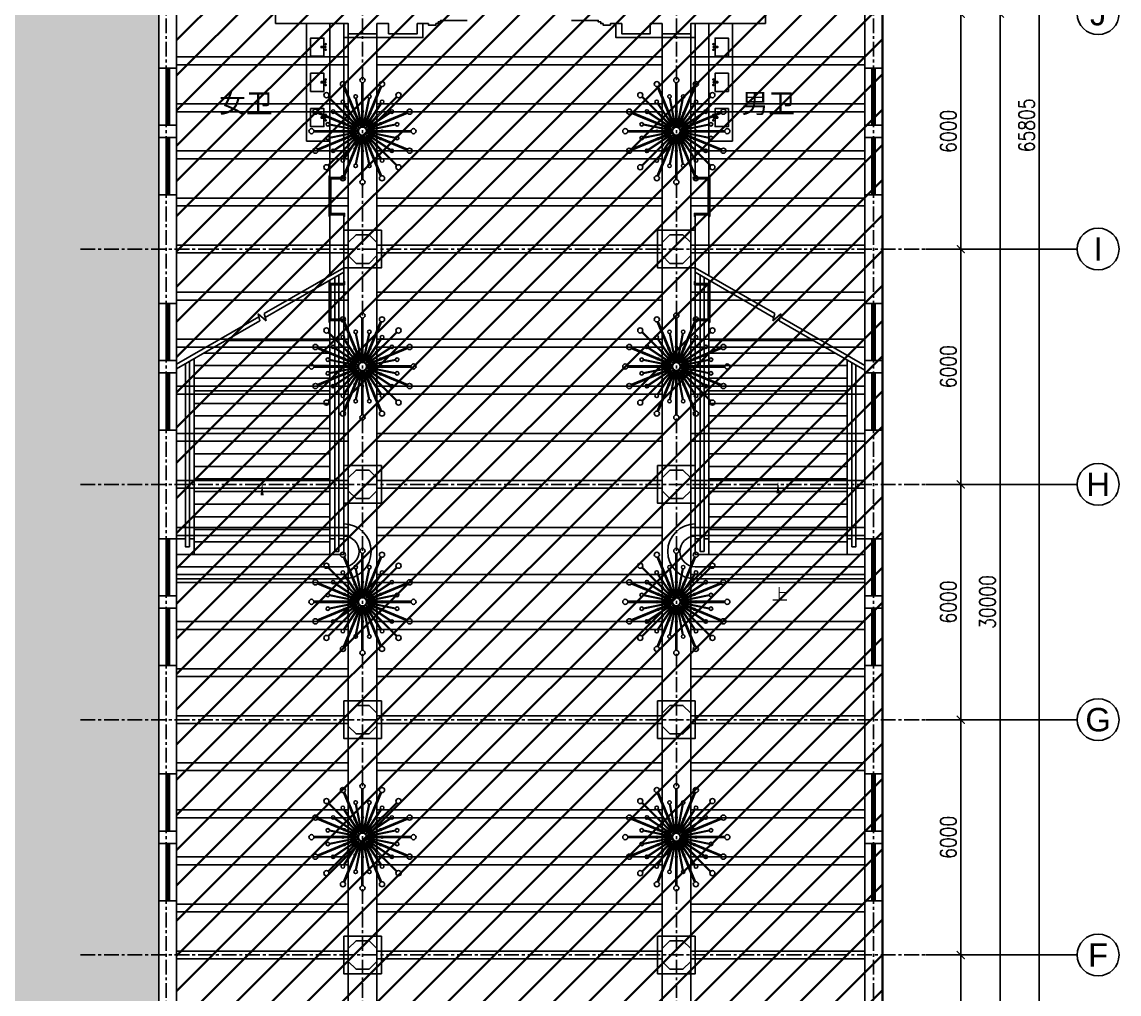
# Model space of a CAD drawing. Header units: millimetres. Extents: x -6033 to 120673, y -4970 to 90533.
# Drawn here: x 92708 to 120673, y 29224 to 54010 of the extents above; entities that cross this region are included whole.
import ezdxf
from ezdxf.enums import TextEntityAlignment as Align

# ---------------------------------------------------------------- set-up
doc = ezdxf.new("R2010")
doc.units = ezdxf.units.MM
doc.linetypes.add('I-AR$0$CENTER', pattern=[2, 1.25, -0.25, 0.25, -0.25])
doc.layers.get('DefPoints').update_dxf_attribs({"color": 250})
for name, color, linetype in [('I-AR$0$0-建-楼梯', 1, 'Continuous'), ('I-AR$0$0-建-轴号', 1, 'Continuous'), ('I-AR$0$1-窗', 2, 'Continuous'), ('I-AR$0$3-地面', 8, 'Continuous'), ('I-AR$0$9-填充', 8, 'Continuous'), ('I-AR$0$A-stairs', 2, 'Continuous'), ('I-AR$0$AXIS_TEXT', 7, 'Continuous'), ('I-AR$0$D-BASE-INTWALL', 1, 'Continuous'), ('I-AR$0$D-BASE-WALL', 4, 'Continuous'), ('I-AR$0$GZET_DIM_1-200_平面尺寸标注', 1, 'Continuous'), ('I-AR$0$I—平面—门', 1, 'Continuous'), ('I-CEILING$0$0-LIGHT-RC', 1, 'Continuous'), ('I-CEILING$0$2-天花', 5, 'Continuous'), ('I-CEILING$0$I-RCP-AIR', 64, 'Continuous'), ('I-CEILING$0$I-RCP-COVER', 10, 'Continuous'), ('天花', 7, 'Continuous')]:
    doc.layers.add(name, color=color, linetype=linetype)
doc.layers.add('I-AR$0$GZET_COL_GRID_1-200_轴线', color=8, linetype='I-AR$0$CENTER', lineweight=25)
doc.layers.add('I-AR$0$I-SCOPE', color=252, linetype='Continuous', lineweight=35)
doc.styles.add('I-AR$0$GZET-DIMT', font='romans.shx', dxfattribs={"width": 0.8})
doc.styles.add('I-AR$0$GZET-HT', font='arial.ttf', dxfattribs={"width": 0.8})
doc.styles.add('I-AR$0$MtXpl_', font='SimSun.ttf')
doc.styles.add('I-AR$0$XD2008', font='simhei.ttf', dxfattribs={"width": 0.7})
doc.styles.add('I-CEILING$0$黑体', font='simhei.ttf', dxfattribs={"height": 600})
doc.dimstyles.new('I-AR$0$GZET_200', dxfattribs={"dimscale": 200, "dimtxt": 2, "dimasz": 1, "dimexe": 1, "dimexo": 1.5, "dimgap": 0.6, "dimtad": 1, "dimdec": 0, "dimrnd": 0.005, "dimzin": 0, "dimdsep": 46, "dimtxsty": 'I-AR$0$GZET-DIMT', "dimblk": 'I-AR$0$_ArchTick', "dimcen": 0.125, "dimclrd": 1, "dimclre": 1, "dimclrt": 2, "dimadec": 0, "dimazin": 0, "dimtfac": 1, "dimtdec": 0, "dimtix": 1, "dimtmove": 2, "dimatfit": 3, "dimldrblk": 'I-AR$0$_Dot', "dimfxl": 1, "dimtvp": 1, "dimtolj": 1, "dimtzin": 0, "dimarcsym": 0})

# ---------------------------------------------------------------- blocks, each defined once
blk = doc.blocks.new('*U461')
for points in [[(-1124.999999999991, 470.0000000001583), (-1169.999999999991, 470.0000000001564), (-1169.999999999993, 490.0000000001564), (-1094.999999999993, 490.0000000001764), (-1094.999999999989, 449.9999999999291), (-1089.999999999989, 449.9999999999291), (-1089.999999999964, 100.0000000001546), (-1169.999999999964, 100.0000000001492), (-1169.999999999966, 120.0000000001492), (-1124.999999999966, 120.0000000001583), (-1124.999999999991, 470.0000000001583)], [(-174.9999999999943, 470.0000000001785), (-129.9999999999943, 470.0000000001767), (-129.9999999999943, 490.0000000001767), (-204.9999999999943, 490.0000000001967), (-204.999999999998, 449.9999999999493), (-209.999999999998, 449.9999999999493), (-210.0000000000637, 100.0000000001749), (-130.0000000000637, 100.0000000001694), (-130.0000000000618, 120.0000000001694), (-175.0000000000618, 120.0000000001785), (-174.9999999999943, 470.0000000001785)]]:
    blk.add_lwpolyline(points)
at = {"color": 1}
blk.add_lwpolyline([(-1094.999999999989, 449.9999999999836), (-204.999999999998, 449.9999999999493), (-204.9999999999925, 489.9999999999493), (-1094.999999999985, 489.9999999999836)], close=True, dxfattribs=at)
blk = doc.blocks.new('I-AR$0$chuanghu1')
for p, q in [((0, 3230), (450, 3230)), ((0, 1770), (450, 1770)), ((0, 1460), (450, 1460)), ((0, 0), (450, 0))]:
    blk.add_line(p, q)
at = {"layer": 'I-AR$0$1-窗'}
for p, q in [((185, 3230), (185, 1770)), ((225, 3230), (225, 1770)), ((265, 3230), (265, 1770)), ((185, 1460), (185, 0)), ((225, 1460), (225, 0)), ((265, 1460), (265, 0))]:
    blk.add_line(p, q, dxfattribs=at)
blk = doc.blocks.new('I-AR$0$A$C2F164602')
at = {"color": 8}
for p, q in [((-76.14936958948965, 403.1802192552714), (-91.67256958945654, 403.1802192552714)), ((-73.32696958948509, 421.8080592553597), (-73.32696958948509, 406.0026192553341)), ((-73.32696958948509, 384.552379255183), (-73.32696958948509, 400.3578192552086)), ((-55.26360958948499, 403.1802192552714), (-70.50456958948052, 403.1802192552714)), ((50.736118103232, 403.1802192552714), (65.97707810322754, 403.1802192552714)), ((68.7994781032321, 421.8080592553597), (68.7994781032321, 406.0026192553341)), ((68.7994781032321, 384.552379255183), (68.7994781032321, 400.3578192552086)), ((71.62187810323667, 403.1802192552714), (87.14507810320356, 403.1802192552714))]:
    blk.add_line(p, q, dxfattribs=at)
at = {"linetype": 'Continuous'}
for points in [[(-17.82564422796713, 360), (-230, 360), (-230, 20), (230, 20), (230, 360), (13.29815274168504, 360)], [(-17.82564422796713, 397.6328029697761), (-17.82564422796713, 289.261515305494), (13.29815274168504, 289.261515305494), (13.29815274168504, 397.6328029697761)], [(8.271588118048385, 409.345152304857), (-12.79907960430137, 409.345152304857)]]:
    blk.add_lwpolyline(points, dxfattribs=at)
at = {"color": 8, "ltscale": 1000, "const_width": 0.3135999999999999}
blk.add_lwpolyline([(-73.32696958948509, 403.3370192552684, -0.9999999999999999), (-73.32696958948509, 403.0234192552743, -1)], format="xyb", close=True, dxfattribs=at)
at = {"color": 8, "const_width": 0.3135999999999999}
blk.add_lwpolyline([(68.7994781032321, 403.3370192552684, 0.9999999999999999), (68.7994781032321, 403.0234192552743, 1)], format="xyb", close=True, dxfattribs=at)
at = {"color": 8, "linetype": 'Continuous'}
for centre in [(-73.32696958951419, 403.1802192552714), (68.79947810326121, 403.1802192552714)]:
    blk.add_circle(centre, 14.112, dxfattribs=at)
at = {"color": 8}
for centre in [(-73.14133348900941, 403.3101392553654), (68.61384200275643, 403.3101392553654)]:
    blk.add_circle(centre, 11.37806756931282, dxfattribs=at)
at = {"linetype": 'Continuous'}
for centre, start, end in [((-33.82425710352254, 411.4336892237188), 319.2179535401737, 354.3271313287111), ((29.29676561726956, 411.4336892237188), 185.6728686712889, 220.7820464598263)]:
    blk.add_arc(centre, 21.12865531300459, start, end, dxfattribs=at)
blk = doc.blocks.new('I-AR$0$_ArchTick')
at = {"color": 2, "linetype": 'ByBlock', "const_width": 0.15}
blk.add_lwpolyline([(-0.5, -0.5), (0.5, 0.5)], dxfattribs=at)
blk = doc.blocks.new('*D392')
at = {"layer": 'DefPoints', "color": 0, "transparency": 16777216}
for p in [(115441.1066656661, 30220.00000000001), (116640.0000000005, 30220.00000000001), (115441.1066656661, 24220.00000000001)]:
    blk.add_point(p, dxfattribs=at)
at = {"layer": 'I-AR$0$GZET_DIM_1-200_平面尺寸标注', "color": 1, "lineweight": -2, "transparency": 16777216}
for p, q in [((115741.1066656661, 30220.00000000001), (116840.0000000005, 30220.00000000001)), ((116640.0000000005, 24220.00000000001), (116640.0000000005, 30220.00000000001)), ((115741.1066656661, 24220.00000000001), (116840.0000000005, 24220.00000000001))]:
    blk.add_line(p, q, dxfattribs=at)
at = {"layer": 'I-AR$0$GZET_DIM_1-200_平面尺寸标注', "color": 1, "lineweight": -2, "transparency": 16777216, "xscale": 200, "yscale": 200, "zscale": 200}
for p, rotation in [((116640.0000000005, 30220.00000000001), 90), ((116640.0000000005, 24220.00000000001), 270)]:
    blk.add_blockref('I-AR$0$_ArchTick', p, dxfattribs=dict(at, rotation=rotation))
at = {"layer": 'I-AR$0$GZET_DIM_1-200_平面尺寸标注', "color": 2, "transparency": 16777216, "insert": (116320.0000000005, 27219.99999999997), "char_height": 400, "attachment_point": 5, "rotation": 90, "style": 'I-AR$0$GZET-DIMT'}
blk.add_mtext('\\A1;6000', dxfattribs=at)
blk = doc.blocks.new('I-AR$0$_Dot')
at = {"color": 0, "linetype": 'ByBlock', "lineweight": -2}
blk.add_line((-0.5, 0), (-1, 0), dxfattribs=at)
at = {"color": 0, "linetype": 'ByBlock', "const_width": 0.5}
blk.add_lwpolyline([(-0.25, 0, 1), (0.25, 0, 1)], format="xyb", close=True, dxfattribs=at)
blk = doc.blocks.new('*D393')
at = {"layer": 'DefPoints', "color": 0, "transparency": 16777216}
for p in [(115441.1066656661, 36220), (116640.0000000005, 36220), (115441.1066656661, 30220.00000000001)]:
    blk.add_point(p, dxfattribs=at)
at = {"layer": 'I-AR$0$GZET_DIM_1-200_平面尺寸标注', "color": 1, "lineweight": -2, "transparency": 16777216}
for p, q in [((115741.1066656661, 36220), (116840.0000000005, 36220)), ((116640.0000000005, 30220.00000000001), (116640.0000000005, 36220)), ((115741.1066656661, 30220.00000000001), (116840.0000000005, 30220.00000000001))]:
    blk.add_line(p, q, dxfattribs=at)
at = {"layer": 'I-AR$0$GZET_DIM_1-200_平面尺寸标注', "color": 1, "lineweight": -2, "transparency": 16777216, "xscale": 200, "yscale": 200, "zscale": 200}
for p, rotation in [((116640.0000000005, 36220), 90), ((116640.0000000005, 30220.00000000001), 270)]:
    blk.add_blockref('I-AR$0$_ArchTick', p, dxfattribs=dict(at, rotation=rotation))
at = {"layer": 'I-AR$0$GZET_DIM_1-200_平面尺寸标注', "color": 2, "transparency": 16777216, "insert": (116320.0000000005, 33219.99999999996), "char_height": 400, "attachment_point": 5, "rotation": 90, "style": 'I-AR$0$GZET-DIMT'}
blk.add_mtext('\\A1;6000', dxfattribs=at)
blk = doc.blocks.new('*D394')
at = {"layer": 'DefPoints', "color": 0, "transparency": 16777216}
for p in [(115441.1066656661, 42220), (116640.0000000005, 42220), (115441.1066656661, 36220)]:
    blk.add_point(p, dxfattribs=at)
at = {"layer": 'I-AR$0$GZET_DIM_1-200_平面尺寸标注', "color": 1, "lineweight": -2, "transparency": 16777216}
for p, q in [((115741.1066656661, 42220), (116840.0000000005, 42220)), ((116640.0000000005, 36220), (116640.0000000005, 42220)), ((115741.1066656661, 36220), (116840.0000000005, 36220))]:
    blk.add_line(p, q, dxfattribs=at)
at = {"layer": 'I-AR$0$GZET_DIM_1-200_平面尺寸标注', "color": 1, "lineweight": -2, "transparency": 16777216, "xscale": 200, "yscale": 200, "zscale": 200}
for p, rotation in [((116640.0000000005, 42220), 90), ((116640.0000000005, 36220), 270)]:
    blk.add_blockref('I-AR$0$_ArchTick', p, dxfattribs=dict(at, rotation=rotation))
at = {"layer": 'I-AR$0$GZET_DIM_1-200_平面尺寸标注', "color": 2, "transparency": 16777216, "insert": (116320.0000000005, 39219.99999999996), "char_height": 400, "attachment_point": 5, "rotation": 90, "style": 'I-AR$0$GZET-DIMT'}
blk.add_mtext('\\A1;6000', dxfattribs=at)
blk = doc.blocks.new('*D395')
at = {"layer": 'DefPoints', "color": 0, "transparency": 16777216}
for p in [(115441.1066656661, 48220), (116640.0000000005, 48220), (115441.1066656661, 42220)]:
    blk.add_point(p, dxfattribs=at)
at = {"layer": 'I-AR$0$GZET_DIM_1-200_平面尺寸标注', "color": 1, "lineweight": -2, "transparency": 16777216}
for p, q in [((115741.1066656661, 48220), (116840.0000000005, 48220)), ((116640.0000000005, 42220), (116640.0000000005, 48220)), ((115741.1066656661, 42220), (116840.0000000005, 42220))]:
    blk.add_line(p, q, dxfattribs=at)
at = {"layer": 'I-AR$0$GZET_DIM_1-200_平面尺寸标注', "color": 1, "lineweight": -2, "transparency": 16777216, "xscale": 200, "yscale": 200, "zscale": 200}
for p, rotation in [((116640.0000000005, 48220), 90), ((116640.0000000005, 42220), 270)]:
    blk.add_blockref('I-AR$0$_ArchTick', p, dxfattribs=dict(at, rotation=rotation))
at = {"layer": 'I-AR$0$GZET_DIM_1-200_平面尺寸标注', "color": 2, "transparency": 16777216, "insert": (116320.0000000005, 45219.99999999996), "char_height": 400, "attachment_point": 5, "rotation": 90, "style": 'I-AR$0$GZET-DIMT'}
blk.add_mtext('\\A1;6000', dxfattribs=at)
blk = doc.blocks.new('*D396')
at = {"layer": 'DefPoints', "color": 0, "transparency": 16777216}
for p in [(115441.1066656661, 54220.00000000001), (116640.0000000005, 54220.00000000001), (115441.1066656661, 48220)]:
    blk.add_point(p, dxfattribs=at)
at = {"layer": 'I-AR$0$GZET_DIM_1-200_平面尺寸标注', "color": 1, "lineweight": -2, "transparency": 16777216}
for p, q in [((115741.1066656661, 54220.00000000001), (116840.0000000005, 54220.00000000001)), ((116640.0000000005, 48220), (116640.0000000005, 54220.00000000001)), ((115741.1066656661, 48220), (116840.0000000005, 48220))]:
    blk.add_line(p, q, dxfattribs=at)
at = {"layer": 'I-AR$0$GZET_DIM_1-200_平面尺寸标注', "color": 1, "lineweight": -2, "transparency": 16777216, "xscale": 200, "yscale": 200, "zscale": 200}
for p, rotation in [((116640.0000000005, 54220.00000000001), 90), ((116640.0000000005, 48220), 270)]:
    blk.add_blockref('I-AR$0$_ArchTick', p, dxfattribs=dict(at, rotation=rotation))
at = {"layer": 'I-AR$0$GZET_DIM_1-200_平面尺寸标注', "color": 2, "transparency": 16777216, "insert": (116320.0000000005, 51219.99999999996), "char_height": 400, "attachment_point": 5, "rotation": 90, "style": 'I-AR$0$GZET-DIMT'}
blk.add_mtext('\\A1;6000', dxfattribs=at)
blk = doc.blocks.new('*D417')
at = {"layer": 'DefPoints', "color": 0, "transparency": 16777216}
for p in [(115580.8677150154, 54220.00000000001), (117640.0000000007, 54220.00000000001), (115441.1066656661, 24220.00000000001)]:
    blk.add_point(p, dxfattribs=at)
at = {"layer": 'I-AR$0$GZET_DIM_1-200_平面尺寸标注', "color": 1, "lineweight": -2, "transparency": 16777216}
for p, q in [((115880.8677150154, 54220.00000000001), (117840.0000000007, 54220.00000000001)), ((117640.0000000008, 24220.00000000001), (117640.0000000007, 54220.00000000001)), ((115741.1066656661, 24220.00000000001), (117840.0000000008, 24220.00000000001))]:
    blk.add_line(p, q, dxfattribs=at)
at = {"layer": 'I-AR$0$GZET_DIM_1-200_平面尺寸标注', "color": 1, "lineweight": -2, "transparency": 16777216, "xscale": 200, "yscale": 200, "zscale": 200}
for p, rotation in [((117640.0000000007, 54220.00000000001), 90), ((117640.0000000008, 24220.00000000001), 270)]:
    blk.add_blockref('I-AR$0$_ArchTick', p, dxfattribs=dict(at, rotation=rotation))
at = {"layer": 'I-AR$0$GZET_DIM_1-200_平面尺寸标注', "color": 2, "transparency": 16777216, "insert": (117320.0000000007, 39219.99999999996), "char_height": 400, "attachment_point": 5, "rotation": 90, "style": 'I-AR$0$GZET-DIMT'}
blk.add_mtext('\\A1;30000', dxfattribs=at)
blk = doc.blocks.new('*D421')
at = {"layer": 'DefPoints', "color": 0, "transparency": 16777216}
for p in [(115718.0144400984, 84275.00000000003), (115559.0685209097, 18470.00000000001), (118640.0000000006, 18470.00000000001)]:
    blk.add_point(p, dxfattribs=at)
at = {"layer": 'I-AR$0$GZET_DIM_1-200_平面尺寸标注', "color": 1, "lineweight": -2, "transparency": 16777216}
for p, q in [((116018.0144400984, 84275.00000000003), (118840.0000000006, 84275.00000000003)), ((118640.0000000006, 84275.00000000003), (118640.0000000006, 18470.00000000001)), ((115859.0685209097, 18470.00000000001), (118840.0000000006, 18470.00000000001))]:
    blk.add_line(p, q, dxfattribs=at)
at = {"layer": 'I-AR$0$GZET_DIM_1-200_平面尺寸标注', "color": 1, "lineweight": -2, "transparency": 16777216, "xscale": 200, "yscale": 200, "zscale": 200}
for p, rotation in [((118640.0000000006, 84275.00000000003), 90), ((118640.0000000006, 18470.00000000001), 270)]:
    blk.add_blockref('I-AR$0$_ArchTick', p, dxfattribs=dict(at, rotation=rotation))
at = {"layer": 'I-AR$0$GZET_DIM_1-200_平面尺寸标注', "color": 2, "transparency": 16777216, "insert": (118320.0000000006, 51372.49999999998), "char_height": 400, "attachment_point": 5, "rotation": 90, "style": 'I-AR$0$GZET-DIMT'}
blk.add_mtext('\\A1;65805', dxfattribs=at)
blk = doc.blocks.new('I-AR$0$_AXISO')
blk.add_circle((0, 0), 0.5)
at = {"layer": 'I-AR$0$AXIS_TEXT', "style": 'I-AR$0$GZET-HT'}
blk.add_attdef('A', text='', height=0.56, dxfattribs=at).set_placement((0, 0), align=Align.MIDDLE_CENTER)
blk = doc.blocks.new('I-CEILING$0$CTD1')
at = {"layer": 'I-CEILING$0$0-LIGHT-RC'}
for p, q in [((-9.99999999999909, 199.7498435543816), (-10, 951.0102051443359)), ((10, 199.7498435543816), (10, 951.0102051443355))]:
    blk.add_line(p, q, dxfattribs=at)
blk.add_circle((9.094947017729282e-13, 999.9999999999995), 50, dxfattribs=at)
blk = doc.blocks.new('*U722')
at = {"layer": 'I-CEILING$0$2-天花'}
blk.add_blockref('I-CEILING$0$CTD1', (0, -624.8749217771906), dxfattribs=at)
blk = doc.blocks.new('*U723')
at = {"layer": 'I-CEILING$0$0-LIGHT-RC', "color": 0, "linetype": 'ByBlock', "lineweight": -2, "transparency": 16777216}
blk.add_blockref('*U722', (9734.293694229797, 4570.307994262384), dxfattribs=at)
for p, rotation in [((9495.164414365234, 4522.742223094731), 22.5), ((9973.42297409436, 4522.742223094731), 337.5000000000001), ((9292.440399647732, 4387.286367067259), 45), ((10176.14698881186, 4387.286367067259), 315), ((9156.98454362026, 4184.562352349756), 67.5), ((10311.60284483933, 4184.562352349756), 292.5000000000001), ((9109.418772452605, 3945.433072485194), 90), ((9156.98454362026, 3706.303792620632), 112.5), ((10311.60284483933, 3706.303792620631), 247.5), ((10359.16861600699, 3945.433072485194), 270), ((9292.440399647732, 3503.579777903129), 135), ((9495.164414365234, 3368.123921875656), 157.5), ((9734.293694229797, 3320.558150708003), 180), ((9973.42297409436, 3368.123921875656), 202.5), ((10176.14698881186, 3503.579777903129), 225)]:
    blk.add_blockref('*U722', p, dxfattribs=dict(at, rotation=rotation))
blk = doc.blocks.new('I-CEILING$0$1米吊灯')
at = {"layer": 'I-CEILING$0$0-LIGHT-RC'}
blk.add_circle((0, 0), 200, dxfattribs=at)
blk.add_blockref('*U723', (-9734.293694229797, -3945.433072485194), dxfattribs=at)
blk = doc.blocks.new('I-CEILING$0$dadadadadiaod')
at = {"layer": 'I-CEILING$0$0-LIGHT-RC'}
for p, xscale, yscale, zscale, rotation in [((-5.000000000014552, 0), -1.299999999999992, 1.299999999999992, 1.299999999999992, 180), ((-5.000000000014552, 1.455191522836685e-11), -0.9000000000000156, 0.9000000000000156, 0.9000000000000156, 191.2500000000013), ((-5.000000000014552, 0), -0.4999999999999892, 0.4999999999999892, 0.4999999999999892, 225.000000000003)]:
    blk.add_blockref('I-CEILING$0$1米吊灯', p, dxfattribs=dict(at, xscale=xscale, yscale=yscale, zscale=zscale, rotation=rotation))
blk = doc.blocks.new('I-CEILING$0$K_1229142899')
at = {"layer": 'I-CEILING$0$I-RCP-COVER', "color": 8}
for p, q in [((43930, -30810.00000000003), (43930, -59700.00000000003)), ((44660, -30810.00000000003), (44660, -59700.00000000003)), ((51930, -30810.00000000003), (51930, -59700.00000000003)), ((52660, -30810.00000000003), (52660, -59700.00000000003)), ((39555, -31400), (43930.00000000006, -31400)), ((39555, -31600), (43930.00000000006, -31600)), ((44660, -31400.00000000006), (51930, -31400.00000000006)), ((44660, -31600.00000000006), (51930, -31600.00000000006)), ((52660, -31400), (57095, -31400)), ((52660, -31600), (57095, -31600)), ((39555, -32600), (43930.00000000006, -32600)), ((44660, -32600.00000000006), (51930, -32600.00000000006)), ((52660, -32600.00000000003), (57095, -32600)), ((39555, -32800), (43930.00000000006, -32800)), ((44660, -32800.00000000006), (51930, -32800.00000000006)), ((52660, -32800.00000000003), (57095, -32800)), ((39555, -33800), (43930.00000000006, -33800)), ((44660, -33800.00000000003), (51930, -33800.00000000006)), ((52660, -33800.00000000003), (57095, -33800)), ((39555, -34000), (43930.00000000006, -34000)), ((44660, -34000.00000000003), (51930, -34000.00000000006)), ((52660, -34000.00000000003), (57095, -34000)), ((39555, -35000.00000000003), (43930.00000000006, -35000.00000000003)), ((39555, -35200.00000000003), (43930.00000000006, -35200.00000000003)), ((44660, -35000.00000000003), (51930, -35000.00000000006)), ((44660, -35200.00000000003), (51930, -35200.00000000006)), ((52660, -35000.00000000003), (57095, -35000.00000000003)), ((52660, -35200.00000000003), (57095, -35200.00000000003)), ((39555, -36200.00000000003), (43930.00000000006, -36200.00000000003)), ((44660, -36200.00000000003), (51930, -36200.00000000006)), ((52660, -36200.00000000003), (57095, -36200.00000000003)), ((39555, -36400.00000000003), (43930.00000000006, -36400.00000000003)), ((44660, -36400.00000000003), (51930, -36400.00000000006)), ((52660, -36400.00000000003), (57095, -36400.00000000003)), ((39555, -37400.00000000003), (43930.00000000006, -37400.00000000003)), ((44660, -37400.00000000003), (51930, -37400.00000000006)), ((52660, -37400.00000000003), (57095, -37400.00000000003)), ((39555, -37600.00000000003), (43930.00000000006, -37600.00000000003)), ((44660, -37600.00000000003), (51930, -37600.00000000006)), ((52660, -37600.00000000003), (57095, -37600.00000000003)), ((39555, -38600.00000000003), (43930.00000000006, -38600.00000000003)), ((39555, -38800.00000000003), (43930.00000000006, -38800.00000000003)), ((44660, -38600.00000000006), (51930, -38600.00000000006)), ((44660, -38800.00000000006), (51930, -38800.00000000006)), ((52660, -38600.00000000006), (57095, -38600.00000000003)), ((52660, -38800.00000000006), (57095, -38800.00000000003)), ((39555, -39800.00000000006), (43930.00000000006, -39800.00000000006)), ((44660, -39800.00000000006), (51930, -39800.00000000006)), ((52660, -39800.00000000006), (57095, -39800.00000000006)), ((39555, -40000.00000000006), (43930.00000000006, -40000.00000000006)), ((44660, -40000.00000000006), (51930, -40000.00000000006)), ((52660, -40000.00000000006), (57095, -40000.00000000006)), ((39555, -41000.00000000006), (43930.00000000006, -41000.00000000006)), ((44660, -41000.00000000006), (51930, -41000.00000000006)), ((52660, -41000.00000000006), (57095, -41000.00000000006)), ((39555, -41200.00000000006), (43930.00000000006, -41200.00000000006)), ((44660, -41200.00000000006), (51930, -41200.00000000006)), ((52660, -41200.00000000006), (57095, -41200.00000000006)), ((39555, -42200.00000000003), (43930.00000000006, -42200.00000000003)), ((44660, -42200.00000000006), (51930, -42200.00000000006)), ((52660, -42200.00000000006), (57095, -42200.00000000006)), ((39555, -42400.00000000003), (43930.00000000006, -42400.00000000003)), ((44660, -42400.00000000006), (51930, -42400.00000000006)), ((52660, -42400.00000000006), (57095, -42400.00000000006)), ((39555, -43400.00000000003), (43930.00000000006, -43400.00000000003)), ((39555, -43600.00000000003), (43930.00000000006, -43600.00000000003)), ((44660, -43400.00000000006), (51930, -43400.00000000006)), ((44660, -43600.00000000006), (51930, -43600.00000000006)), ((52660, -43400.00000000006), (57095, -43400.00000000006)), ((52660, -43600.00000000006), (57095, -43600.00000000006)), ((39555, -44600.00000000006), (43930.00000000006, -44600.00000000006)), ((44660, -44600.00000000006), (51930, -44600.00000000006)), ((52660, -44600.00000000006), (57095, -44600.00000000006)), ((39555, -44800.00000000006), (43930.00000000006, -44800.00000000006)), ((44660, -44800.00000000006), (51930, -44800.00000000006)), ((52660, -44800.00000000006), (57095, -44800.00000000006)), ((39555, -45800.00000000006), (43930.00000000006, -45800.00000000006)), ((44660, -45800.00000000006), (51930, -45800.00000000006)), ((52660, -45800.00000000006), (57095, -45800.00000000006)), ((39555, -46000.00000000006), (43930.00000000006, -46000.00000000006)), ((44660, -46000.00000000006), (51930, -46000.00000000006)), ((52660, -46000.00000000006), (57095, -46000.00000000006)), ((39555, -47000.00000000006), (43930.00000000006, -47000.00000000006)), ((39555, -47200.00000000006), (43930.00000000006, -47200.00000000006)), ((44660, -47000.00000000006), (51930, -47000.00000000006)), ((44660, -47200.00000000006), (51930, -47200.00000000006)), ((52660, -47000.00000000006), (57095, -47000.00000000006)), ((52660, -47200.00000000006), (57095, -47200.00000000006)), ((39555, -48200.00000000006), (43930.00000000006, -48200.00000000006)), ((44660, -48200.00000000006), (51930, -48200.00000000006)), ((52660, -48200.00000000006), (57095, -48200.00000000006)), ((39555, -48400.00000000006), (43930.00000000006, -48400.00000000006)), ((44660, -48400.00000000006), (51930, -48400.00000000006)), ((52660, -48400.00000000006), (57095, -48400.00000000006)), ((39555, -49400.00000000003), (43930.00000000006, -49400.00000000003)), ((44660, -49400.00000000003), (51930, -49400.00000000006)), ((52660, -49400.00000000006), (57095, -49400.00000000003)), ((39554.99999999997, -49600.00000000006), (43930, -49600.00000000006)), ((44660, -49600.00000000006), (51930, -49600.00000000006)), ((52660, -49600.00000000006), (57095, -49600.00000000003)), ((39554.99999999997, -50600.00000000006), (43930, -50600.00000000006)), ((44660, -50600.00000000006), (51930, -50600.00000000006)), ((52660, -50600.00000000006), (57095, -50600.00000000003)), ((39554.99999999997, -50800.00000000006), (43930, -50800.00000000006)), ((44660, -50800.00000000006), (51930, -50800.00000000006)), ((52660, -50800.00000000006), (57095, -50800.00000000003)), ((39554.99999999997, -51800.00000000006), (43930, -51800.00000000006)), ((39554.99999999997, -52000.00000000006), (43930, -52000.00000000006)), ((44660, -51800.00000000006), (51930, -51800.00000000006)), ((44660, -52000.00000000006), (51930, -52000.00000000006)), ((52660, -51800.00000000006), (57095, -51800.00000000003)), ((52660, -52000.00000000006), (57095, -52000.00000000003)), ((39554.99999999997, -53000.00000000006), (43930, -53000.00000000006)), ((44660, -53000.00000000006), (51930, -53000.00000000006)), ((52660, -53000.00000000006), (57095, -53000.00000000003)), ((39554.99999999997, -53200.00000000006), (43930, -53200.00000000006)), ((44660, -53200.00000000006), (51930, -53200.00000000006)), ((52660, -53200.00000000006), (57095, -53200.00000000003)), ((39554.99999999997, -54200.00000000006), (43930, -54200.00000000006)), ((44660, -54200.00000000006), (51930, -54200.00000000006)), ((52660, -54200.00000000006), (57095, -54200.00000000003)), ((39554.99999999997, -54400.00000000006), (43930, -54400.00000000006)), ((44660, -54400.00000000006), (51930, -54400.00000000003)), ((52660, -54400.00000000003), (57095, -54400.00000000003))]:
    blk.add_line(p, q, dxfattribs=at)
at = {"layer": 'I-CEILING$0$0-LIGHT-RC', "color": 8}
for p in [(44298.08658283821, -33295.38060233748), (52298.08658283821, -33295.38060233751), (44298.08658283821, -39295.38060233751), (52298.08658283821, -39295.38060233751), (44298.08658283821, -45295.38060233748), (52298.08658283821, -45295.38060233751), (44298.08658283821, -51295.38060233748), (52298.08658283821, -51295.38060233748)]:
    blk.add_blockref('I-CEILING$0$dadadadadiaod', p, dxfattribs=at)
blk = doc.blocks.new('I-CEILING')
at = {"layer": 'I-CEILING$0$I-RCP-COVER'}
blk.add_blockref('I-CEILING$0$K_1229142899', (57095, 84520.00000000003), dxfattribs=at)
at = {"layer": 'I-CEILING$0$I-RCP-AIR', "style": 'I-CEILING$0$黑体'}
for tag, p in [('R', (61966.35764037471, 71748.90466179726)), ('R', (61966.35764037471, 66925.23548761483)), ('R', (51736.06785458369, 63924.76595260655)), ('R', (62976.0678545838, 63924.76595260655)), ('S', (56433.59148415911, 63065))]:
    blk.add_attdef(tag, text='', height=100, dxfattribs=at).set_placement(p, align=Align.MIDDLE_CENTER)
blk = doc.blocks.new('I-AR$0$海龙_1211170131')
at = {"layer": 'I-AR$0$0-建-轴号', "linetype": 'Continuous'}
for p, q in [((116415.0000000001, 47994.99999999999), (119381.6666666667, 47995.00000010629)), ((116415.0000000001, 41994.99999999999), (119381.6666666667, 41995.00000010629)), ((116415.0000000001, 35994.99999999999), (119381.6666666667, 35995.00000010629)), ((116415.0000000001, 29994.99999999999), (119381.6666666667, 29995.00000010629))]:
    blk.add_line(p, q, dxfattribs=at)
at = {"layer": 'I-AR$0$GZET_COL_GRID_1-200_轴线', "ltscale": 300}
for p, q in [((96160.00000000003, 86275), (96160.00000000003, 15895)), ((101165, 86275), (101165, 15895)), ((109165, 86275), (109165, 15895)), ((114190, 86275), (114190, 15895)), ((93975, 47994.99999999999), (116415, 47994.99999999999)), ((93975, 41994.99999999999), (116415, 41994.99999999999)), ((93975, 35994.99999999999), (116415, 35994.99999999999)), ((93975, 29994.99999999999), (116415, 29994.99999999999))]:
    blk.add_line(p, q, dxfattribs=at)
at = {"layer": 'I-AR$0$0-建-轴号', "linetype": 'Continuous'}
ref = blk.add_blockref('I-AR$0$_AXISO', (119915.0000000001, 53995.00000000733), dxfattribs=dict(at, xscale=-1066.666666666667, yscale=1066.666666666667, zscale=0.6666666666666664, rotation=180))
ref.add_attrib('A', 'J', dxfattribs={"layer": 'I-AR$0$AXIS_TEXT', "height": 597.3333333333333, "style": 'I-AR$0$GZET-HT'}).set_placement((119915.0000000001, 53995.00000000733), align=Align.MIDDLE_CENTER)
ref = blk.add_blockref('I-AR$0$_AXISO', (119915.0000000001, 47995.00000000733), dxfattribs=dict(at, xscale=-1066.666666666667, yscale=1066.666666666667, zscale=0.6666666666666664, rotation=180))
ref.add_attrib('A', 'I', dxfattribs={"layer": 'I-AR$0$AXIS_TEXT', "height": 597.3333333333333, "style": 'I-AR$0$GZET-HT'}).set_placement((119915.0000000001, 47995.00000000733), align=Align.MIDDLE_CENTER)
ref = blk.add_blockref('I-AR$0$_AXISO', (119915.0000000001, 41995.00000000733), dxfattribs=dict(at, xscale=-1066.666666666667, yscale=1066.666666666667, zscale=0.6666666666666664, rotation=180))
ref.add_attrib('A', 'H', dxfattribs={"layer": 'I-AR$0$AXIS_TEXT', "height": 597.3333333333333, "style": 'I-AR$0$GZET-HT'}).set_placement((119915.0000000001, 41995.00000000733), align=Align.MIDDLE_CENTER)
ref = blk.add_blockref('I-AR$0$_AXISO', (119915.0000000001, 35995.00000000733), dxfattribs=dict(at, xscale=-1066.666666666667, yscale=1066.666666666667, zscale=0.6666666666666664, rotation=180))
ref.add_attrib('A', 'G', dxfattribs={"layer": 'I-AR$0$AXIS_TEXT', "height": 597.3333333333333, "style": 'I-AR$0$GZET-HT'}).set_placement((119915.0000000001, 35995.00000000733), align=Align.MIDDLE_CENTER)
ref = blk.add_blockref('I-AR$0$_AXISO', (119915.0000000001, 29995.00000000734), dxfattribs=dict(at, xscale=-1066.666666666667, yscale=1066.666666666667, zscale=0.6666666666666664, rotation=180))
ref.add_attrib('A', 'F', dxfattribs={"layer": 'I-AR$0$AXIS_TEXT', "height": 597.3333333333333, "style": 'I-AR$0$GZET-HT'}).set_placement((119915.0000000001, 29995.00000000734), align=Align.MIDDLE_CENTER)
at = {"layer": 'I-AR$0$GZET_DIM_1-200_平面尺寸标注'}
for base, p1, p2, angle, picture, middle in [((118415.0000000006, 18245.00000000001), (115493.0144400983, 84050), (115334.0685209096, 18245), 90, '*D421', (118095.0000000006, 51147.49999999998)), ((116415.0000000005, 53995.00000000001), (115216.106665666, 47994.99999999999), (115216.106665666, 53994.99999999998), 270, '*D396', (116095.0000000005, 50994.99999999996)), ((117415.0000000007, 53995.00000000001), (115216.106665666, 23995), (115355.8677150153, 53994.99999999998), 90, '*D417', (117095.0000000007, 38994.99999999996)), ((116415.0000000005, 47995), (115216.106665666, 41994.99999999999), (115216.1066656661, 47994.99999999999), 270, '*D395', (116095.0000000005, 44994.99999999996)), ((116415.0000000005, 41995), (115216.106665666, 35994.99999999999), (115216.106665666, 41994.99999999999), 270, '*D394', (116095.0000000005, 38994.99999999996)), ((116415.0000000005, 35995), (115216.106665666, 29994.99999999999), (115216.106665666, 35994.99999999999), 270, '*D393', (116095.0000000005, 32994.99999999996)), ((116415.0000000005, 29995.00000000001), (115216.106665666, 23995), (115216.106665666, 29994.99999999999), 270, '*D392', (116095.0000000005, 26994.99999999997))]:
    dim = blk.add_linear_dim(base=base, p1=p1, p2=p2, angle=angle, dimstyle='I-AR$0$GZET_200', dxfattribs=at)
    dim.commit()
    dim.dimension.update_dxf_attribs({"geometry": picture, "text_midpoint": middle, "insert": (-225.0000000000073, -225)})
blk = doc.blocks.new('I-AR')
at = {"layer": 'I-AR$0$9-填充'}
h = blk.add_hatch(dxfattribs=at)
h.set_pattern_fill('GRASS', color=256, scale=20)
h.set_pattern_definition([(90, (-273251.6522538068, 190733.4542391462), (-359.2102448, 359.2102448), [95.25, -623.1704896]), (45, (-273251.6522538068, 190733.4542391462), (-359.2102448427661, 359.2102448427661), [95.25, -412.75]), (135, (-273251.6522538068, 190733.4542391462), (-359.2102448427661, -359.2102448427661), [95.25, -412.75])])
edge = h.paths.add_edge_path()
edge.add_line((96200, 65940), (67080, 65940))
edge.add_line((67080, 65940), (67098.56772479462, 65404.42143392797))
edge.add_arc((66800.59285495663, 58350.82716810788), 7059.885345376705, 59.555843105020074, 87.58101235503852, ccw=False)
edge.add_arc((66906.49363074219, 58690.435928249), 6713.926906089807, -7.215279069314988, 58.866463392851585, ccw=False)
edge.add_arc((66662.11441001808, 58632.79464086366), 6949.686958628766, 311.2033822070371, 353.509241579528, ccw=False)
edge.add_line((71240.10862691654, 53404.01679389164), (71240.10862691654, 51864.1770050895))
edge.add_arc((67179.426417273, 51841.1126786668), 4060.747710812019, -50.80688439189572, 0.32543161034237755, ccw=False)
edge.add_arc((73234.28660323424, 55945.38266907228), 8047.017238033767, 244.3073907732731, 262.3810128212969)
edge.add_arc((72594.40225089621, 52652.27799340905), 4702.300663284884, 264.7896409812221, 298.7984684725511)
edge.add_arc((72620.93916342175, 53741.83595042868), 5670.870263654464, 293.2517854655098, 330.6093027463011)
edge.add_arc((73250.80273834476, 52752.0384155091), 4669.216621075791, 337.4147043296702, 357.6494503984037)
edge.add_arc((84681.55240436131, 51782.82073227296), 6810.015933267933, 142.3864570404765, 173.4423989128501, ccw=False)
edge.add_arc((84374.33677422674, 52142.85514023763), 6347.66766899079, 93.15542869634908, 143.2683220727298, ccw=False)
edge.add_arc((84658.98816873273, 52466.32591896318), 6047.901985582997, 43.873240230559304, 96.0179040917115, ccw=False)
edge.add_arc((84453.25547138369, 51889.92360785799), 6601.338333766303, -39.79963821011472, 46.242770026181006, ccw=False)
edge.add_arc((81977.60784296179, 54545.90765867641), 10213.63518444022, 299.3577383532407, 317.6421154930655, ccw=False)
edge.add_arc((89994.78118272172, 40495.08083228706), 5964.052808016905, 120.308866941474, 149.0495847369888)
edge.add_arc((87881.37239511451, 41845.80067141893), 3457.635540556235, 150.2340941762149, 180.1543724875687)
edge.add_arc((85724.12870252365, 42303.87885726741), 1381.826173200813, 199.7699118248811, 246.5201334327749)
edge.add_arc((82877.2327868999, 37779.21967953871), 3985.327974789196, -35.309581790730476, 54.816404415500074, ccw=False)
edge.add_arc((80299.08139790548, 40760.85994444831), 7869.279253358517, 301.873360268039, 317.80806438167986, ccw=False)
edge.add_arc((84638.83056885703, 33541.60470388152), 567.3400906768735, 108.9700077243262, 192.3596683134018)
edge.add_arc((84831.74482778413, 33583.87731577703), 764.8315715407028, 192.3596683134025, 228.2216972283975)
edge.add_arc((87824.90804032749, 35941.96613408843), 4565.624419428991, 219.897175101431, 247.6207879858491)
edge.add_arc((89768.45910380734, 40705.18112126525), 9710.085716633463, 247.7172706748629, 260.9367800147598)
edge.add_arc((85123.5449576187, 20762.35167126564), 10812.49754468073, 51.718316115996686, 73.25431967458098, ccw=False)
edge.add_arc((87587.82646075264, 24098.68160498494), 6668.18964409117, 6.697701199655683, 50.579299126780086, ccw=False)
edge.add_line((94210.50790942414, 24876.39849369839), (96200.00000000047, 24876.39849369839))
edge.add_line((96200, 24876.39849369839), (96200, 65940))
h.paths.add_polyline_path([(79188.21396048786, 58194.70486277889), (76733.91714635445, 58362.11796900173), (76901.33025257709, 60816.41478313503), (79355.6270667105, 60649.00167691219)], flags=16)
h.paths.add_polyline_path([(78974.39963007392, 58439.82408297478), (76979.03636655072, 58575.93229941613), (77115.14458299195, 60571.29556293912), (79110.50784651516, 60435.1873464978)], flags=0)
at = {"layer": 'I-AR$0$I-SCOPE'}
h = blk.add_hatch(dxfattribs=at)
h.set_pattern_fill('ANSI31', color=256, scale=200)
h.set_pattern_definition([(45, (0, 0), (-449.0128060534577, 449.0128060534577), [])])
h.paths.add_polyline_path([(63300.00000000001, 72640), (66630, 72640), (66630, 70889.38256153524), (90600, 70889.99999999999), (90600, 66390.00000000001), (96650.00000000001, 66390.00000000001), (96650, 24876.39849369839), (18340, 24876.39849369839), (18340, 66390), (48090, 66390), (48090, 72640), (51400, 72640), (51400, 72649.88673694879), (52869.5, 72649.88673694879), (52869.5, 72640), (55240.00000000001, 72640), (55240.00000000001, 72790.00000000013), (59460, 72790.00000000013), (59460, 72640), (61830.5, 72640), (61830.5, 72649.88673694879), (63300, 72649.88673694879)], flags=16)
h.paths.add_polyline_path([(7330, 0), (7330, -1770), (11180, -1770), (11180, 0), (18450, 0), (18449.99999999991, 2899.999999999971), (27550, 2899.999999999971), (27550, 18090), (37037.33127936907, 18090), (37037.33127936907, 17350), (96200, 17350), (96200, 18120), (114640, 18120), (114640, 84500), (0, 84500), (0, 0)])
at = {"layer": 'I-AR$0$0-建-楼梯'}
for points in [[(98830, 39674.88035585594, 0, 0, 0), (98830, 42294.88035865038, 0, 80.00000000000001, 0), (98830, 41939.08353292523, 0, 0, 0)], [(111980, 39674.88035585594, 0, 0, 0), (111980, 42294.88035865038, 0, 80.00000000000001, 0), (111980, 41994.88035865038, 0, 0, 0)]]:
    blk.add_lwpolyline(points, format="xyseb", dxfattribs=at)
at = {"layer": 'I-AR$0$3-地面', "color": 3}
blk.add_lwpolyline([(84454.40352996299, 34078.13191271064, 0.3808116269121162), (84084.63960996782, 33420.16682027731, 0.1577673847978545), (84322.17570177605, 33013.52072675148, 0.1215605940469039), (86086.615444317, 31720.20522305384, 0.05774504619671934), (88238.88579570269, 31116.32456172159, -0.09424610632859778), (91822.19129392039, 29249.88608444383, -0.1938442163591488), (94210.50790942414, 24876.39849369839, 0.5110504661948986)], format="xyb", dxfattribs=at)
at = {"layer": 'I-AR$0$A-stairs'}
for p, q in [((109870, 50045), (110220, 50045)), ((109870, 49095), (110220, 49095)), ((98884.68443986261, 46572.29818009093), (100910, 47741.61466399569)), ((98911.47935909452, 46472.29818013075), (100910, 47626.14461009897)), ((111895.3155601374, 46572.29818009093), (109870, 47741.61466399569)), ((111868.5206409055, 46472.29818013075), (109870, 47626.14461009897)), ((96650, 45282.10251721786), (98746.36406812957, 46492.43887623536)), ((98773.15898736147, 46392.43887627751), (98726.97752928035, 46564.79042803144)), ((98726.97752928035, 46564.79042803144), (98933.02247071965, 46391.89819366389)), ((98933.02247071965, 46391.89819366389), (98884.68443986261, 46572.29818009093)), ((111846.9775292804, 46391.89819366389), (111895.3155601374, 46572.29818009093)), ((112053.0224707196, 46564.79042803144), (111846.9775292804, 46391.89819366389)), ((112006.841012639, 46392.43887627751), (112053.0224707196, 46564.79042803144)), ((114190, 45247.46150106753), (112033.6359318704, 46492.43887623536)), ((96650, 45166.63246339711), (98773.15898736147, 46392.43887627751)), ((114190, 45131.99144724588), (112006.841012639, 46392.43887627751)), ((97100, 45426.44008453141), (97100, 40430)), ((100560, 45568.82352941175), (97346.61536069075, 45568.82352941175)), ((110220, 45568.82352941175), (113433.3846393093, 45568.82352941175)), ((113740, 45391.79906838021), (113740, 40430)), ((100560, 45247.64705882352), (97100, 45247.64705882352)), ((110220, 45247.64705882352), (113740, 45247.64705882352)), ((100560, 44926.4705882353), (97100, 44926.4705882353)), ((110220, 44926.47058823527), (113740, 44926.4705882353)), ((100560, 44605.29411764705), (97100, 44605.29411764705)), ((110220, 44605.29411764705), (113740, 44605.29411764705)), ((100560, 44284.11764705883), (97100, 44284.11764705883)), ((110220, 44284.1176470588), (113740, 44284.11764705883)), ((100560, 43962.94117647057), (97100, 43962.94117647057)), ((110220, 43962.94117647057), (113740, 43962.94117647057)), ((100560, 43641.76470588235), (97100, 43641.76470588235)), ((110220, 43641.76470588235), (113740, 43641.76470588235)), ((100560, 43320.5882352941), (97100, 43320.5882352941)), ((110220, 43320.5882352941), (113740, 43320.5882352941)), ((100560, 42999.41176470587), (97100, 42999.41176470587)), ((110220, 42999.41176470587), (113740, 42999.41176470587)), ((100560, 42678.23529411765), (97100, 42678.23529411765)), ((110220, 42678.23529411765), (113740, 42678.23529411765)), ((100560, 42357.0588235294), (97100, 42357.0588235294)), ((110220, 42357.0588235294), (113740, 42357.0588235294)), ((100560, 42035.88235294117), (97100, 42035.88235294117)), ((110220, 42035.88235294115), (113740, 42035.88235294117)), ((100560, 41714.70588235295), (97100, 41714.70588235295)), ((110220, 41714.70588235292), (113740, 41714.70588235295)), ((100560, 41393.5294117647), (97100, 41393.5294117647)), ((110220, 41393.5294117647), (113740, 41393.5294117647)), ((96650, 40830), (96875, 40830)), ((96975, 40830), (97100, 40830)), ((100560, 41072.35294117645), (97100, 41072.35294117645)), ((100560, 40830), (100685, 40830)), ((100785, 40830), (100910, 40830)), ((109995, 40830), (109870, 40830)), ((110220, 40830), (110095, 40830)), ((110220, 41072.35294117645), (113740, 41072.35294117648)), ((113865, 40830), (113740, 40830)), ((114190, 40830), (113965, 40830)), ((100560, 40751.17647058822), (97100, 40751.17647058822)), ((110220, 40751.17647058822), (113740, 40751.17647058822)), ((96650, 40430), (97100, 40430)), ((100560, 40430), (97100, 40430)), ((100560, 40430), (100910, 40430)), ((110220, 40430), (109870, 40430)), ((110220, 40430), (113740, 40430)), ((114190, 40430), (113740, 40430)), ((100910, 40120), (96650, 40120)), ((109870, 40120), (114190, 40120))]:
    blk.add_line(p, q, dxfattribs=at)
for points in [[(100560, 53970), (100560, 50044.99999999997)], [(100910, 53970), (100910, 50044.99999999997)], [(109870, 53970), (109870, 50044.99999999997)], [(110220, 53970), (110220, 50044.99999999997)], [(100560, 49095), (100560, 47539.54206976804)], [(100910, 49095), (100910, 47626.14461009897)], [(109870, 49095), (109870, 47626.14461009897)], [(110220, 49095), (110220, 47539.54206976804)], [(100685, 47496.24079953576), (100685, 40510), (100785, 40510), (100785, 47553.97582645275)], [(100910, 47626.14461009897), (100910, 40430)], [(109870, 47626.14461009897), (109870, 40430)], [(110095, 47496.24079953576), (110095, 40510), (109995, 40510), (109995, 47553.97582645272)], [(100560, 47424.07201588954), (100560, 40430)], [(110220, 47424.07201588951), (110220, 40430)], [(100560, 45890), (97902.90932594752, 45890)], [(110220, 45890), (112877.0906740525, 45890)], [(96875, 45296.53627396427), (96875, 40630), (96975, 40630), (96975, 45354.271300883)], [(113965, 45261.89525781301), (113965, 40630), (113865, 40630), (113865, 45319.63028473174)], [(100910, 39810), (96650, 39810)], [(109870, 39810), (114190, 39810)]]:
    blk.add_lwpolyline(points, dxfattribs=at)
for centre, radius, start, end in [((100910, 40510), 700, 270, 90), ((109870, 40510), 700, 90, 270), ((100910, 40510), 390, 270, 90), ((109870, 40510), 390, 90, 270)]:
    blk.add_arc(centre, radius, start, end, dxfattribs=at)
at = {"layer": 'I-AR$0$D-BASE-INTWALL'}
for p, q in [((100910, 53610), (100910, 53970)), ((109870, 53610), (109870, 53970))]:
    blk.add_line(p, q, dxfattribs=at)
for points in [[(102930, 53970), (102930, 53610), (100910, 53610)], [(107850, 53970), (107850, 53610), (109870, 53610)]]:
    blk.add_lwpolyline(points, dxfattribs=at)
for points in [[(100910, 48700), (101870, 48700), (101870, 47740), (100910, 47740)], [(109870, 48700), (108910, 48700), (108910, 47740), (109870, 47740)], [(100910, 42700), (101870, 42700), (101870, 41740), (100910, 41740)], [(109870, 42700), (108910, 42700), (108910, 41740), (109870, 41740)], [(100910, 36700), (101870, 36700), (101870, 35740), (100910, 35740)], [(109870, 36700), (108910, 36700), (108910, 35740), (109870, 35740)], [(100910, 30700), (101870, 30700), (101870, 29740), (100910, 29740)], [(109870, 30700), (108910, 30700), (108910, 29740), (109870, 29740)]]:
    blk.add_lwpolyline(points, close=True, dxfattribs=at)
at = {"layer": 'I-AR$0$D-BASE-WALL'}
for p, q in [((114640, 84500), (114640, 18120)), ((114190, 84050), (114190, 18590)), ((96650, 73760), (96650, 18590)), ((96200, 65940), (96200, 18120)), ((100910, 50045), (100560, 50045)), ((100910, 49095), (100560, 49095)), ((100910, 47345), (100560, 47345)), ((109870, 47345), (110220, 47345)), ((100910, 46395), (100560, 46395)), ((109870, 46395), (110220, 46395))]:
    blk.add_line(p, q, dxfattribs=at)
for points in [[(99172, 54540), (99172, 53970)], [(111658, 54540), (111658, 53970)], [(104060, 54050), (103380, 54050), (103380, 54010), (103320, 54010), (103320, 53970), (103260, 53970), (103260, 53930), (103070, 53930), (103070, 53970), (102785, 53970), (102785, 53710), (102055, 53710), (102055, 53970), (101755, 53970), (101755, 53710), (101025, 53710), (101025, 53970), (99172, 53970)], [(106720, 54050), (107400, 54050), (107400, 54010), (107460, 54010), (107460, 53970), (107520, 53970), (107520, 53930), (107710, 53930), (107710, 53970), (107995, 53970), (107995, 53710), (108725, 53710), (108725, 53970), (109025, 53970), (109025, 53710), (109755, 53710), (109755, 53970), (111658, 53970)]]:
    blk.add_lwpolyline(points, dxfattribs=at)
for points in [[(101025, 48385), (101225, 48585), (101555, 48585), (101755, 48385), (101755, 48055), (101555, 47855), (101225, 47855), (101025, 48055)], [(109755, 48385), (109555, 48585), (109225, 48585), (109025, 48385), (109025, 48055), (109225, 47855), (109555, 47855), (109755, 48055)], [(101025, 42385), (101225, 42585), (101555, 42585), (101755, 42385), (101755, 42055), (101555, 41855), (101225, 41855), (101025, 42055)], [(109755, 42385), (109555, 42585), (109225, 42585), (109025, 42385), (109025, 42055), (109225, 41855), (109555, 41855), (109755, 42055)], [(101025, 36385), (101225, 36585), (101555, 36585), (101755, 36385), (101755, 36055), (101555, 35855), (101225, 35855), (101025, 36055)], [(109755, 36385), (109555, 36585), (109225, 36585), (109025, 36385), (109025, 36055), (109225, 35855), (109555, 35855), (109755, 36055)], [(101025, 30385), (101225, 30585), (101555, 30585), (101755, 30385), (101755, 30055), (101555, 29855), (101225, 29855), (101025, 30055)], [(109755, 30385), (109555, 30585), (109225, 30585), (109025, 30385), (109025, 30055), (109225, 29855), (109555, 29855), (109755, 30055)]]:
    blk.add_lwpolyline(points, close=True, dxfattribs=at)
at = {"layer": 'I-AR$0$I-SCOPE'}
blk.add_lwpolyline([(7330, 0), (7330, -1770), (11180, -1770), (11180, 0), (18450, 0), (18449.99999999991, 2899.999999999971), (27550, 2899.999999999971), (27550, 18090), (37037.33127936907, 18090), (37037.33127936907, 17350), (96200, 17350), (96200, 18120), (114640, 18120), (114640, 84500), (0, 84500), (0, 0)], close=True, dxfattribs=at)
at = {"layer": 'I-AR$0$I—平面—门'}
for points in [[(99960, 50970), (100560, 50970), (100560, 53970), (99960, 53970)], [(110820, 50970), (110220, 50970), (110220, 53970), (110820, 53970)]]:
    blk.add_lwpolyline(points, close=True, dxfattribs=at)
at = {"layer": 'I-AR$0$D-BASE-WALL'}
for name, p, rotation in [('I-AR$0$chuanghu1', (96649.99999999953, 52835.00000000003), 180), ('I-AR$0$chuanghu1', (114639.9999999995, 52835.00000000003), 180), ('*U461', (109749.9999999995, 48920), 270), ('*U461', (109749.9999999995, 46220), 270), ('I-AR$0$chuanghu1', (96649.99999999953, 46835.00000000003), 180), ('I-AR$0$chuanghu1', (114639.9999999995, 46835.00000000003), 180), ('I-AR$0$chuanghu1', (96649.99999999953, 40835), 180), ('I-AR$0$chuanghu1', (114639.9999999995, 40835), 180), ('I-AR$0$chuanghu1', (96649.99999999953, 34835), 180), ('I-AR$0$chuanghu1', (114639.9999999995, 34835), 180)]:
    blk.add_blockref(name, p, dxfattribs=dict(at, rotation=rotation))
at = {"layer": 'I-AR$0$D-BASE-WALL', "xscale": -1.000000000000003, "rotation": 90}
for p in [(101030.0000000005, 48920), (101030.0000000005, 46220)]:
    blk.add_blockref('*U461', p, dxfattribs=at)
at = {"layer": 'I-AR$0$GZET_COL_GRID_1-200_轴线'}
blk.add_blockref('I-AR$0$海龙_1211170131', (225.0000000000073, 225), dxfattribs=at)
at = {"layer": 'I-AR$0$I—平面—门', "rotation": 270}
for p in [(100045.4498788645, 53370), (100045.4498788645, 52470), (100045.4498788645, 51570)]:
    blk.add_blockref('I-AR$0$A$C2F164602', p, dxfattribs=at)
at = {"layer": 'I-AR$0$I—平面—门', "xscale": -1.000000000000003, "rotation": 90}
for p in [(110734.5501211355, 53370), (110734.5501211355, 52470), (110734.5501211355, 51570)]:
    blk.add_blockref('I-AR$0$A$C2F164602', p, dxfattribs=at)
at = {"layer": 'I-AR$0$0-建-楼梯', "style": 'I-AR$0$XD2008'}
blk.add_text('上', height=300, dxfattribs=at).set_placement((111818.9347358593, 39267.66651569027))
at = {"layer": 'I-AR$0$A-stairs', "style": 'I-AR$0$MtXpl_'}
for s, p in [('女卫', (97735.6660212786, 51687.34459688605)), ('男卫', (111049.9586515636, 51687.34459688605))]:
    blk.add_text(s, height=500, dxfattribs=at).set_placement(p)

msp = doc.modelspace()

# ---------------------------------------------------------------- block references
msp.add_blockref('I-AR', (0, 0))

# ---------------------------------------------------------------- next in the draw order: block references
at = {"layer": '天花'}
msp.add_blockref('I-CEILING', (0, 0), dxfattribs=at)

doc.saveas('drawing.dxf')
